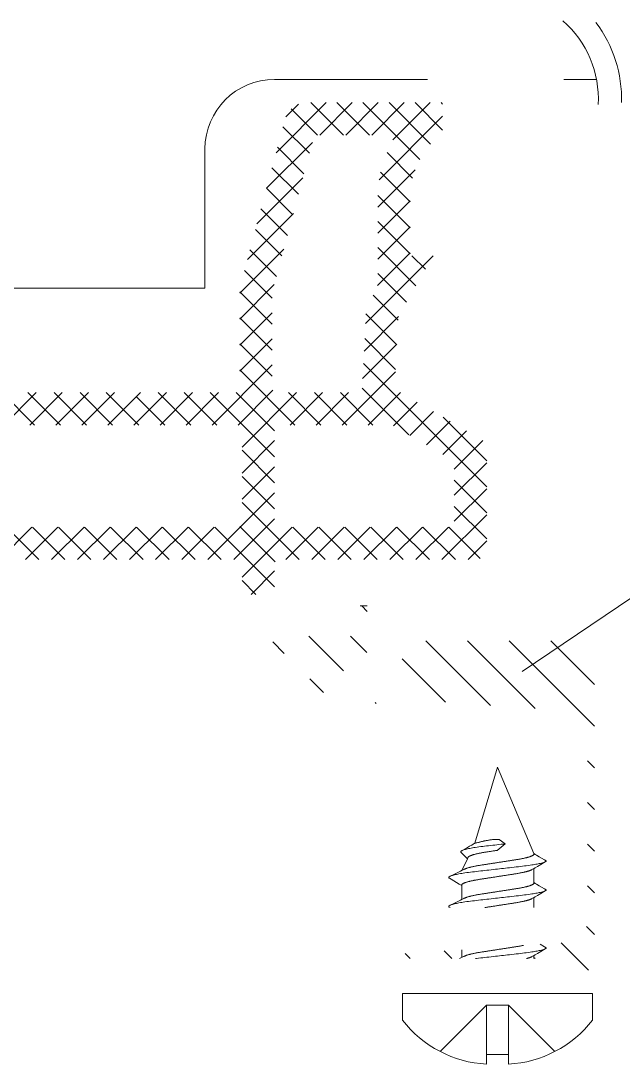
# Model space of a CAD drawing. Header units: millimetres. Extents: x -1562 to 49121, y -21091 to 0.
# Drawn here: x 47920.5 to 47946.48, y -6533.87 to -6488.9 of the extents above; entities that cross this region are included whole.
import ezdxf

# ---------------------------------------------------------------- set-up
doc = ezdxf.new("R2010")
doc.units = ezdxf.units.MM
doc.header["$MEASUREMENT"] = 0
for name, color, linetype, lineweight in [('YS_CIENKA', 4, 'Continuous', 18), ('YS_IZOLACJE', 4, 'Continuous', 18), ('YS_KRESKOWANIE', 4, 'Continuous', 18), ('YS_WIDOK', 4, 'Continuous', 18), ('YS_WKRĘTY', 4, 'Continuous', 18)]:
    doc.layers.add(name, color=color, linetype=linetype, lineweight=lineweight)

# ---------------------------------------------------------------- blocks, each defined once
blk = doc.blocks.new('208_0180')
at = {"layer": 'YS_KRESKOWANIE'}
h = blk.add_hatch(dxfattribs=at)
h.set_pattern_fill('NET', color=256, scale=0.25, angle=45, style=0)
h.set_pattern_definition([(45, (-2112.506159727161, -2518.98724288207), (-0.5612660075668221, 0.5612660075668221), []), (135, (-2112.506159727161, -2518.98724288207), (-0.5612660075668221, -0.5612660075668221), [])])
edge = h.paths.add_edge_path(flags=16)
edge.add_arc((6.700000015776823, -7.250000002069328), 2.449999999996588, 118.8643430825036, 261.3183979576686)
edge.add_arc((6.299999999980628, -9.869637379139249), 0.1999999999993667, -6.508571459562518e-11, 81.31839795756417, ccw=False)
edge.add_line((6.499999999979991, -9.869637379139476), (6.49999999998181, -11.76156839152145))
edge.add_arc((6.299999999974716, -11.76156839152054), 0.2000000000070941, -90.99999999629159, 0, ccw=False)
edge.add_line((6.296509518699168, -11.96153793055919), (3.896358481451443, -11.91964313836547))
edge.add_arc((3.899848962738361, -11.71967359933478), 0.1999999999994021, 189.9999999998688, 269.0000000001516, ccw=False)
edge.add_line((3.702887412136533, -11.7544032348676), (3.151173881631621, -8.625480319682765))
edge.add_arc((2.658770005180941, -8.712304408497403), 0.499999999942149, 9.999999998978122, 30.00000000127106)
edge.add_line((3.091782707017501, -8.46230440851673), (3.066987298535878, -8.419357501231389))
edge.add_arc((3.500000000442924, -8.169357501245258), 0.5000000000059054, 180, 209.9999999977741, ccw=False)
edge.add_line((3.000000000437012, -8.169357501245258), (3.000000000342425, -4.099999997780742))
edge.add_arc((-1.899999999554439, -4.099999997780742), 4.899999999896863, 0, 29.35347002688376)
edge.add_arc((2.5452221557548, -1.600000000001046), 0.2000000000002597, 90.00000000013029, 209.3534700263619, ccw=False)
edge.add_line((2.545222155754345, -1.400000000000773), (4.528683279826964, -1.399999999998727))
edge.add_arc((4.528683279826964, -1.599999999997863), 0.199999999999136, 14.999999999796728, 90, ccw=False)
edge.add_line((4.721868445084056, -1.548236190978287), (5.613930908517432, -4.877458628052864))
edge.add_arc((5.42074574326216, -4.929222437067892), 0.1999999999961281, -61.13565691893342, 14.999999998673275, ccw=False)
edge = h.paths.add_edge_path(flags=16)
edge.add_line((8.299999999999727, -18.29999999967708), (5.02487265284617, -18.29999999967754))
edge.add_arc((5.024872652843897, -18.09999999968159), 0.1999999999959527, 189.9999999989781, 270.00000000065137, ccw=False)
edge.add_line((4.827911102244798, -18.13472963521076), (4.021304347885234, -13.56023541363652))
edge.add_arc((4.218265898487516, -13.5255057781028), 0.1999999999999011, 88.99999999989438, 190.0000000001027, ccw=False)
edge.add_line((4.221756379775343, -13.32553623907143), (8.303490481288918, -13.39678317283347))
edge.add_arc((8.300000000001091, -13.59675271186507), 0.2000000000003274, 6.508571459562518e-11, 88.99999999989558, ccw=False)
edge.add_line((8.500000000001364, -13.59675271186484), (8.499999999999545, -18.09999999967704))
edge.add_arc((8.300000000000182, -18.09999999967772), 0.1999999999993634, -90.00000000032571, 0, ccw=False)
edge = h.paths.add_edge_path(flags=16)
edge.add_arc((45.80000000255677, -18.09999999966658), 0.2000000000093678, -89.9999999958963, 0, ccw=False)
edge.add_line((45.80000000257178, -18.29999999967595), (35.10000000256605, -18.29999999967799))
edge.add_arc((35.1000000025665, -18.09999999967772), 0.2000000000002728, 180.0000000000651, 269.9999999998697, ccw=False)
edge.add_line((34.90000000256623, -18.09999999967795), (34.90000000256668, -14.09999999997808))
edge.add_arc((35.10000000256605, -14.0999999999774), 0.1999999999993634, 89.99999999967429, 180, ccw=False)
edge.add_line((35.1000000025665, -13.89999999997804), (45.80000000257223, -13.89999999997804))
edge.add_arc((45.80000000255995, -14.09999999998399), 0.2000000000059572, 1.9542767404345796e-10, 89.99999999648259, ccw=False)
edge.add_line((46.00000000256614, -14.09999999998331), (46.00000000256614, -18.0999999996659))
edge = h.paths.add_edge_path(flags=16)
edge.add_arc((10.09999999999991, -18.0999999996759), 0.2000000000002728, 180.0000000000651, 269.9999999998697, ccw=False)
edge.add_line((9.899999999999636, -18.09999999967613), (9.899999999998727, -13.62817182873687))
edge.add_arc((10.099999999999, -13.62817182873732), 0.2000000000002728, 89.00000000028638, 180, ccw=False)
edge.add_line((10.10349048128592, -13.42820228970572), (20.80349048128619, -13.61497148443368))
edge.add_arc((20.79999999999973, -13.81494102346369), 0.1999999999987122, -3.909121915057767e-10, 89.00000000027842, ccw=False)
edge.add_line((20.99999999999864, -13.81494102346505), (20.99999999999955, -18.09999999967704))
edge.add_arc((20.80000000000018, -18.09999999967772), 0.1999999999993634, -90.00000000032571, 0, ccw=False)
edge.add_line((20.79999999999973, -18.29999999967708), (10.09999999999945, -18.29999999967617))
edge = h.paths.add_edge_path(flags=16)
edge.add_line((33.30000000256632, -18.29999999967549), (22.59999999999945, -18.29999999967731))
edge.add_arc((22.59999999999945, -18.09999999967704), 0.2000000000002728, 180.0000000000651, 270, ccw=False)
edge.add_line((22.39999999999918, -18.09999999967727), (22.39999999999873, -13.84636014033754))
edge.add_arc((22.599999999999, -13.84636014033777), 0.2000000000002728, 89.00000000035152, 180, ccw=False)
edge.add_line((22.60349048128546, -13.64639060130617), (33.30349048385415, -13.83315979608119))
edge.add_arc((33.30000000256632, -14.03312933511279), 0.2000000000003274, 6.508571459562518e-11, 88.99999999989558, ccw=False)
edge.add_line((33.50000000256659, -14.03312933511256), (33.50000000256614, -18.09999999967545))
edge.add_arc((33.30000000256496, -18.09999999967476), 0.2000000000011823, -89.99999999941377, 0, ccw=False)
edge = h.paths.add_edge_path(flags=16)
edge.add_line((55.15000000085774, -15.56869598258527), (55.15000000085729, -18.09999999967772))
edge.add_arc((54.95000000085793, -18.09999999967818), 0.1999999999993634, -90.00000000026063, 0, ccw=False)
edge.add_line((54.95000000085747, -18.29999999967754), (47.60000000255286, -18.29999999967845))
edge.add_arc((47.60000000256969, -18.09999999967272), 0.2000000000057298, 180.0000000011725, 269.9999999951798, ccw=False)
edge.add_line((47.40000000256396, -18.09999999967681), (47.40000000256578, -14.09999999997945))
edge.add_arc((47.60000000256832, -14.0999999999799), 0.2000000000025466, 90.00000000156331, 180, ccw=False)
edge.add_line((47.60000000256332, -13.89999999997735), (52.40614393810938, -13.89999999997781))
edge.add_arc((52.40614393810756, -14.09999999998149), 0.2000000000036835, 60.000000000194916, 89.99999999947892, ccw=False)
edge.add_line((52.50614393810883, -13.92679491922127), (55.05000000085784, -15.39549090182823))
edge.add_arc((54.95000000085793, -15.56869598258481), 0.1999999999996953, -1.3028511602897197e-10, 59.99999999997971, ccw=False)
edge = h.paths.add_edge_path(flags=16)
edge.add_arc((47.50000000017371, -8.21064399616057), 0.2000000000434738, 165.0000000011486, 180, ccw=False)
edge.add_line((47.30681483487206, -8.158880187135765), (49.07813155516897, -1.548236190758871))
edge.add_arc((49.27131672042515, -1.599999999778902), 0.1999999999983012, 89.9999999996092, 165.00000000001, ccw=False)
edge.add_line((49.27131672042651, -1.399999999780675), (52.30477784511413, -1.399999999784086))
edge.add_arc((52.30477784511368, -1.599999999784131), 0.2000000000000455, -29.353470027064418, 89.99999999986971, ccw=False)
edge.add_arc((56.75000000044929, -4.099999997602026), 4.899999999938249, 150.6465299729068, 180.0000000000452)
edge.add_line((51.85000000051105, -4.099999997605892), (51.85000000042874, -7.822947339639086))
edge.add_arc((51.35000000035279, -7.822947339639313), 0.5000000000759428, -29.999999997738485, 0, ccw=False)
edge.add_line((51.78301270232078, -8.072947339660004), (51.41954546579791, -8.702491060203101))
edge.add_arc((51.85255816769723, -8.952491060205375), 0.5000000000072822, 150.0000000001809, 176.9999999998034)
edge.add_line((51.35324340031275, -8.926323082081808), (51.17588792277502, -12.31046719123037))
edge.add_arc((50.97616201582332, -12.2999999999804), 0.2000000000008551, 270.0000000001303, 356.99999999961585, ccw=False)
edge.add_line((50.97616201582377, -12.49999999998136), (47.5000000001437, -12.49999999997817))
edge.add_arc((47.50000000013415, -12.29999999998449), 0.199999999993679, 179.9999999996743, 270.00000000273576, ccw=False)
edge.add_line((47.3000000001407, -12.29999999998336), (47.30000000013024, -8.210643996163753))
edge = h.paths.add_edge_path()
edge.add_arc((8.399999999981901, -11.49817832946246), 0.500000000001819, 180, 268.99999999968924, ccw=False)
edge.add_line((7.899999999980082, -11.49817832946314), (7.899999999980082, -8.599999998913972))
edge.add_arc((7.599999999981719, -8.599999998913972), 0.2999999999983629, 0, 90.00000020184021)
edge.add_line((7.599999998924886, -8.29999999891561), (6.700000017508501, -8.300000002073148))
edge.add_arc((6.700000015776823, -7.250000002072966), 1.050000000000182, 90.0000000944932, 270.0000000944932, ccw=False)
edge.add_line((6.700000014045145, -6.200000002072784), (7.157046379646545, -6.200000002074376))
edge.add_arc((7.15704637964609, -6.000000002073421), 0.2000000000007329, 270.0000000001303, 375.0000000000731)
edge.add_line((7.350231544904545, -5.94823619305248), (5.955005298867491, -0.7411809548921156))
edge.add_arc((4.989079472579306, -0.9999999999986358), 1.000000000000455, 15.00000000022771, 89.99999999997395)
edge.add_line((4.98907947257976, 1.818989403545856e-12), (0, 0))
edge.add_line((0, 0), (5.529727786779404e-10, -1.098333794005612))
edge.add_arc((-1.799999999591364, -4.099999997804616), 3.499999999935426, 0, 59.050276917760186, ccw=False)
edge.add_line((1.700000000344062, -4.099999997805071), (1.700000000401815, -6.599999997929672))
edge.add_line((1.700000000401815, -6.599999997929672), (0.7000000004009053, -6.599999997769146))
edge.add_line((0.7000000004009053, -6.599999997769146), (1.579928723823286, -8.124081253778968))
edge.add_arc((0.7139033200601261, -8.624081253773284), 0.9999999999787346, 9.999999999955378, 30.000000000327475, ccw=False)
edge.add_line((1.698711073051527, -8.450433076110812), (3.536605121126286, -18.87364817734306))
edge.add_arc((4.52141287413815, -18.69999999967672), 0.9999999999995453, 189.9999999999699, 270.000000000026)
edge.add_line((4.521412874138605, -19.69999999967627), (8.299999999999272, -19.69999999967627))
edge.add_arc((8.299999999999272, -19.89999999967608), 0.1999999999998181, 0, 90, ccw=False)
edge.add_line((8.49999999999909, -19.89999999967608), (8.49999999999909, -21.19999999967627))
edge.add_line((8.49999999999909, -21.19999999967627), (9.900000000000091, -21.19999999967558))
edge.add_line((9.900000000000091, -21.19999999967558), (9.900000000000091, -19.89999999967654))
edge.add_arc((10.10000000000127, -19.8999999996779), 0.2000000000014097, 90.00000000039091, 179.9999999996092, ccw=False)
edge.add_line((10.09999999999991, -19.69999999967649), (45.80000000257087, -19.69999999967672))
edge.add_arc((45.80000000256814, -19.89999999967472), 0.1999999999979991, 0, 89.99999999902292, ccw=False)
edge.add_line((46.00000000256614, -19.89999999967404), (46.00000000256568, -21.19999999967627))
edge.add_line((46.00000000256568, -21.19999999967627), (47.40000000256623, -21.19999999967649))
edge.add_line((47.40000000256623, -21.19999999967649), (47.40000000256668, -19.89999999967381))
edge.add_arc((47.60000000256241, -19.89999999967313), 0.199999999995498, 89.99999999830641, 180.0000000001954, ccw=False)
edge.add_line((47.60000000256832, -19.69999999967763), (56.05000000085829, -19.69999999967649))
edge.add_arc((56.05000000085738, -19.19999999967649), 0.5, 270.0000000000782, 360)
edge.add_line((56.55000000085738, -19.19999999967627), (56.55000000085784, -14.9336106864771))
edge.add_arc((56.05000000085647, -14.93361068647778), 0.5000000000013138, 7.816531185164739e-11, 59.99999999990639)
edge.add_line((56.30000000085784, -14.50059798458483), (52.84106786534448, -12.50358258503752))
edge.add_arc((53.09106786534539, -12.0705698831448), 0.5000000000008121, 177.0000000000254, 239.9999999999385, ccw=False)
edge.add_line((52.59175309796728, -12.04440190502351), (52.73373409696615, -9.335243056101945))
edge.add_arc((53.23304886439109, -9.3614110342387), 0.5000000000484187, 150.0000000011876, 176.999999998537, ccw=False)
edge.add_line((52.80003616245176, -9.111411034223465), (54.25000000045657, -6.59999999766228))
edge.add_line((54.25000000045657, -6.59999999766228), (53.25000000045657, -6.59999999766228))
edge.add_line((53.25000000045657, -6.59999999766228), (53.25000000051296, -4.099999997605664))
edge.add_arc((56.75000000048476, -4.099999997604527), 3.499999999971806, 126.86989765286029, 180.0000000000186, ccw=False)
edge.add_line((54.6500000001588, -1.299999997884242), (54.6500000008582, 2.191882231272757e-10))
edge.add_line((54.6500000008582, 2.191882231272757e-10), (48.81092052764006, 2.189608494518325e-10))
edge.add_arc((48.81092052763552, -0.9999999997737632), 0.9999999999927335, 89.99999999973947, 165.0000000001502)
edge.add_line((47.84499470135279, -0.7411809546756558), (45.93407417384333, -7.872833452492159))
edge.add_arc((46.90000000013197, -8.131652497605046), 1.000000000002274, 164.999999999433, 180)
edge.add_line((45.90000000012969, -8.131652497604819), (45.90000000014243, -12.29999999997608))
edge.add_arc((45.70000000014034, -12.29999999997563), 0.2000000000020918, 270.0000000005211, 359.9999999998697, ccw=False)
edge.add_line((45.70000000014215, -12.49999999997772), (41.5999999184146, -12.4999999999784))
edge.add_line((41.5999999184146, -12.4999999999784), (41.29999991841532, -12.79999999997403))
edge.add_line((41.29999991841532, -12.79999999997403), (40.99999991841605, -12.4999999999784))
edge.add_line((40.99999991841605, -12.4999999999784), (37.14934424933881, -12.4999999999784))
edge.add_arc((37.14934424938428, -11.9999999933334), 0.5000000066449996, 269.0000000081559, 269.999999994789, ccw=False)
edge.add_line((37.14061804612084, -12.49992384755683), (8.391273796761197, -11.99810217704248))
blk = doc.blocks.new('wkret_3szyny')
at = {"layer": 'YS_WKRĘTY'}
for p, q in [((0, 0), (-2.273736754432321e-13, 4.100000000000364)), ((-2.273736754432321e-13, 4.100000000000364), (1.1567746966291, 4.099999999999909)), ((0.512021161173152, 0.4739094834785647), (2.509337331649022, 2.471225653954207)), ((-9.748473441513624, 0), (-6.027964235419859, 1.573478884188262)), ((-4.777964235419859, 1.573478884188262), (-5.387058070863532, 1.573478884188262)), ((-3.699999999869306, 1.573478884188262), (-4.137058070863759, 1.573478884188262)), ((-1.499999999992269, 1.573478884188262), (-1.637058070863986, 1.573478884188262)), ((0.512021161173152, 0.4739094834785647), (2.640220657357759, 0.4739094834785647)), ((0.512021161173152, 0.4739094834785647), (0.5120211611729246, 0)), ((2.640220657357759, 0), (2.640220657357759, 0.4739094834785647)), ((2.640220657357759, 0.4739094834785647), (3.049999999999955, 0.4739094834785647)), ((-6.470583679842321, -0.9804822779401547), (-9.748473441513624, 0)), ((-6.635772441676409, 0.06783185561198479), (-6.446387480510339, 0.336433598271924)), ((-6.446387480510339, 0.336433598271924), (-6.166192806746494, -0.007999211808055406)), ((0, 0), (-2.273736754432321e-13, -4.099999999999909)), ((0.5120211611729246, -0.4739094834785647), (0.5120211611729246, 0)), ((2.640220657357759, 0), (2.640220657357759, -0.4739094834785647)), ((0.5120211611729246, -0.4739094834785647), (2.640220657357759, -0.4739094834785647)), ((0.5120211611729246, -0.4739094834785647), (2.509337331649022, -2.471225653954207)), ((2.640220657357759, -0.4739094834785647), (3.049999999999955, -0.4739094834785647)), ((-5.299315705351319, -1.5381356659841), (-5.798250772335678, -1.300587268369327)), ((-5.299315705352001, -1.538135665983646), (-5.798250772335678, -1.300587268369327)), ((-4.049315705351319, -1.5381356659841), (-4.649162638507505, -1.5381356659841)), ((-1.549315705351546, -1.5381356659841), (-1.883118596372242, -1.5381356659841)), ((-2.273736754432321e-13, -4.099999999999909), (1.1567746966291, -4.099999999999909))]:
    blk.add_line(p, q, dxfattribs=at)
at = {"layer": 'YS_WKRĘTY', "elevation": -7.095223095505704e-10, "flags": 128}
for points in [[(-5.716949203261265, 2.099999999999454), (-5.75996541671293, 2.026794251596129), (-5.892202495316042, 1.802423477949105), (-5.963673140526453, 1.681678959978399), (-5.993689352968886, 1.631102222116624), (-6.016727749045458, 1.59234444189633), (-6.027964235419859, 1.573478884188262)], [(-4.960151388426084, -2.064202168283373), (-4.963636508177842, -2.070318116594535), (-4.973116583225647, -2.083439110619111), (-4.982349463149603, -2.092705612868485), (-4.991316205795329, -2.098194339070233), (-5, -2.100000000000364), (-5.009925689244938, -2.097648568228124), (-5.020216251751435, -2.090489380727831), (-5.030846352387243, -2.078387711421783), (-5.041786394034943, -2.061239141680289), (-5.053004175031219, -2.038973822306161), (-5.064256999014333, -2.012091589416741), (-5.075706347855885, -1.980243788969346), (-5.087313626915147, -1.943469844325591), (-5.09903763700504, -1.901846116046727), (-5.109570185542225, -1.86067557882734), (-5.120131857642946, -1.815833460017984), (-5.130691398751424, -1.767446553667924), (-5.141218501418962, -1.715662135033199), (-5.151681911090463, -1.660646895078116), (-5.162052267425224, -1.602584927872158), (-5.172299973305826, -1.541675717985527), (-5.182397562608003, -1.478132127885601), (-5.193695374209256, -1.402740693357373), (-5.204726574978167, -1.324559908109677), (-5.215457305812606, -1.243944937550168), (-5.225857732818668, -1.161255564235944), (-5.235900863424831, -1.076852636220337), (-5.245567045145663, -0.9921454498398816), (-5.25555405961768, -0.9043855575905582), (-5.265877770895486, -0.8136696828514687), (-5.27651118640847, -0.7202302221880927), (-5.286243192118263, -0.63471278512543), (-5.296175511117553, -0.5474359178297163), (-5.306282808273863, -0.4586192013143773), (-5.316539038124347, -0.3684964528051751), (-5.32691602421346, -0.2773135651532357), (-5.337383932646617, -0.1853265534223283), (-5.347913876637676, -0.09279905393441368), (-5.358474601630633, -8.958522812463343e-10), (-5.368510628928561, 0.08819139512570473), (-5.378520610763644, 0.1761496842514134), (-5.388477554564361, 0.2636438091863056), (-5.398355888421747, 0.3504467970374208), (-5.408130513980268, 0.4363376313317531), (-5.417776806438269, 0.5211031832277513), (-5.428949836593119, 0.6192843388535039), (-5.439877565840106, 0.7153065623574548), (-5.450526371854039, 0.8088806307105187), (-5.460866894294668, 0.8997439582872175), (-5.471072453880424, 0.9894247626411925), (-5.4809403695524, 1.075921745897176), (-5.491001968759974, 1.160524276871001), (-5.50142252180558, 1.243408872770942), (-5.512175036118379, 1.324212436161815), (-5.523229204250356, 1.402572698328186), (-5.534551403876094, 1.478132126094351), (-5.544143237638309, 1.538578200289976), (-5.553872402024808, 1.596654966054757), (-5.56371427223371, 1.652178921261111), (-5.573644697017471, 1.704977455521657), (-5.58363763091279, 1.754889915683634), (-5.593667028456821, 1.801769973599676), (-5.605498298499469, 1.852950966207572), (-5.617299734647986, 1.899553284775266), (-5.629028717053643, 1.941426102393052), (-5.640643099421141, 1.978454345468435), (-5.65088275488597, 2.007356522417012), (-5.660970399556618, 2.032302630283993), (-5.670879514415901, 2.05328485543032), (-5.680585948216276, 2.070318114803285), (-5.690065549709743, 2.083439108827861), (-5.699298429633927, 2.092705611077236), (-5.708265172279653, 2.098194337278983), (-5.716949203261265, 2.099999999999454), (-5.716949203261265, 2.099999999999454)], [(-4.466949203261265, 2.099999999999454), (-4.50996541671293, 2.026794251596129), (-4.642202495316042, 1.802423477949105), (-4.71367314052668, 1.681678959978399), (-4.743689352968886, 1.631102222116624), (-4.766727749045685, 1.59234444189633), (-4.777964235419859, 1.573478884188262)], [(-3.710151388426084, -2.064202168283373), (-3.71363650817807, -2.070318116594535), (-3.723116583225419, -2.083439110619111), (-3.732349463149603, -2.092705612868485), (-3.741316205795329, -2.098194339070233), (-3.75, -2.100000000000364), (-3.759925689244938, -2.097648568228124), (-3.770216251751435, -2.090489380727831), (-3.780846352387243, -2.078387711421783), (-3.791786394034943, -2.061239141680289), (-3.803004175031219, -2.038973822306161), (-3.814256999014333, -2.012091589416741), (-3.825706347855885, -1.980243788969346), (-3.837313626915147, -1.943469844325591), (-3.84903763700504, -1.901846116046727), (-3.859570185542225, -1.86067557882734), (-3.870131857642946, -1.815833460017984), (-3.880691398751424, -1.767446553667924), (-3.891218501418962, -1.715662135033199), (-3.901681911090463, -1.660646895078116), (-3.912052267425224, -1.602584927872158), (-3.922299973306053, -1.541675717985527), (-3.932397562608003, -1.478132127885601), (-3.943695374209256, -1.402740693357373), (-3.954726574978167, -1.324559908109677), (-3.965457305812606, -1.243944937550168), (-3.975857732818668, -1.161255564235944), (-3.985900863424831, -1.076852636220337), (-3.995567045145663, -0.9921454498398816), (-4.00555405961768, -0.9043855575905582), (-4.015877770895486, -0.8136696828514687), (-4.02651118640847, -0.7202302221880927), (-4.036243192118036, -0.63471278512543), (-4.046175511117326, -0.5474359178297163), (-4.056282808273863, -0.4586192013143773), (-4.066539038124347, -0.3684964528051751), (-4.07691602421346, -0.2773135651532357), (-4.087383932646617, -0.1853265534223283), (-4.097913876637676, -0.09279905393441368), (-4.108474601630633, -8.958522812463343e-10), (-4.118510628928789, 0.08819139512570473), (-4.128520610763871, 0.1761496842514134), (-4.138477554564361, 0.2636438091863056), (-4.148355888421747, 0.3504467970374208), (-4.158130513980495, 0.4363376313317531), (-4.167776806438269, 0.5211031832277513), (-4.178949836593119, 0.6192843388535039), (-4.189877565840106, 0.7153065623574548), (-4.200526371854039, 0.8088806307105187), (-4.210866894294668, 0.8997439582872175), (-4.221072453880424, 0.9894247626411925), (-4.2309403695524, 1.075921745897176), (-4.241001968759974, 1.160524276871001), (-4.25142252180558, 1.243408872770942), (-4.262175036118379, 1.324212436161815), (-4.273229204250356, 1.402572698328186), (-4.284551403876094, 1.478132126094351), (-4.294143237638536, 1.538578200289976), (-4.303872402024808, 1.596654966054757), (-4.31371427223371, 1.652178921261111), (-4.323644697017471, 1.704977455521657), (-4.33363763091279, 1.754889915683634), (-4.343667028456593, 1.801769973599676), (-4.355498298499469, 1.852950966207572), (-4.367299734647986, 1.899553284775266), (-4.379028717053643, 1.941426102393052), (-4.390643099421141, 1.978454345468435), (-4.40088275488597, 2.007356522417012), (-4.410970399556618, 2.032302630283993), (-4.420879514415901, 2.05328485543032), (-4.430585948216276, 2.070318114803285), (-4.440065549709743, 2.083439108827861), (-4.449298429633927, 2.092705611077236), (-4.458265172279653, 2.098194337278983), (-4.466949203261265, 2.099999999999454), (-4.466949203261265, 2.099999999999454)], [(-1.966949203261493, 2.099999999999454), (-2.009965416713158, 2.026794251596129), (-2.119416712258271, 1.84108482639158)], [(-1.500000000003638, -0.9531913017563056), (-1.505554059617907, -0.9043855575905582), (-1.515877770895713, -0.8136696828514687), (-1.526511186408698, -0.7202302221880927), (-1.536243192118263, -0.63471278512543), (-1.546175511117553, -0.5474359178297163), (-1.556282808274091, -0.4586192013143773), (-1.566539038124574, -0.3684964528051751), (-1.576916024213688, -0.2773135651532357), (-1.587383932646844, -0.1853265534223283), (-1.597913876637904, -0.09279905393441368), (-1.60847460163086, -8.958522812463343e-10), (-1.618510628929016, 0.08819139512570473), (-1.628520610764099, 0.1761496842514134), (-1.638477554564588, 0.2636438091863056), (-1.648355888421975, 0.3504467970374208), (-1.658130513980723, 0.4363376313317531), (-1.667776806438496, 0.5211031832277513), (-1.678949836593347, 0.6192843388535039), (-1.689877565840334, 0.7153065623574548), (-1.700526371854266, 0.8088806307105187), (-1.710866894294895, 0.8997439582872175), (-1.721072453880652, 0.9894247626411925), (-1.730940369552627, 1.075921745897176), (-1.741001968760202, 1.160524276871001), (-1.751422521805807, 1.243408872770942), (-1.762175036118606, 1.324212436161815), (-1.773229204250583, 1.402572698328186), (-1.784551403876321, 1.478132126094351), (-1.794143237638764, 1.538578200289976), (-1.803872402025036, 1.596654966054757), (-1.813714272233938, 1.652178921261111), (-1.823644697017698, 1.704977455521657), (-1.833637630913017, 1.754889915683634), (-1.843667028456821, 1.801769973599676), (-1.855498298499697, 1.852950966207572), (-1.867299734648213, 1.899553284775266), (-1.87902871705387, 1.941426102393052), (-1.890643099421368, 1.978454345468435), (-1.900882754886197, 2.007356522417012), (-1.910970399556845, 2.032302630283993), (-1.920879514416129, 2.05328485543032), (-1.930585948216503, 2.070318114803285), (-1.940065549709971, 2.083439108827861), (-1.949298429634155, 2.092705611077236), (-1.95826517227988, 2.098194337278983), (-1.966949203261493, 2.099999999999454), (-1.966949203261493, 2.099999999999454)], [(-6.054767787598394, -1.546421032596299), (-6.066029920995788, -1.557131035879138), (-6.076556558758284, -1.56679550634226), (-6.087838794084519, -1.574446927213558), (-6.098881848211022, -1.577822686070704), (-6.109003547863722, -1.578239848306112), (-6.118929237108887, -1.575888416533871), (-6.129219799615157, -1.568729229033579), (-6.139849900250965, -1.556627559727531), (-6.150789941898893, -1.539478989986037), (-6.162007722894941, -1.517213670612364), (-6.173260546878055, -1.490331437722489), (-6.184709895719607, -1.458483637275549), (-6.196317174779097, -1.421709692631339), (-6.208041184868762, -1.380085964352475), (-6.218573733405947, -1.338915427133543), (-6.229135405506895, -1.294073308323732), (-6.239694946614918, -1.245686401973671), (-6.250222049282911, -1.193901983338947), (-6.260685458954185, -1.138886743383864), (-6.271055815288946, -1.080824776177906), (-6.281303521169775, -1.019915566291274), (-6.291401110471952, -0.956371976191349), (-6.302698922072977, -0.8809805416631207), (-6.313730122841889, -0.8027997564154248), (-6.324460853676328, -0.7221847858559158), (-6.334861280682389, -0.6394954125416916), (-6.344904411288553, -0.5550924845265399), (-6.354570593009385, -0.4703852981456293), (-6.364557607481402, -0.3826254058963059), (-6.374881318759208, -0.2919095311576712), (-6.385514734272192, -0.1984700704938405), (-6.395246739981758, -0.1129526334311777), (-6.405179058981048, -0.02567576613546407), (-6.415286356137585, 0.063140950379875), (-6.425542585988069, 0.1532636988890772), (-6.435919572077182, 0.2444465865410166), (-6.446387480510339, 0.336433598271924), (-6.446387480510339, 0.336433598271924), (-6.446387480510339, 0.336433598271924)], [(-6.054767787598394, -1.546421032596299), (-5.893402230642778, -1.393589544377392), (-5.798250772335678, -1.300587268369327)], [(-4.960177433889385, -2.064656780004498), (-4.917161457214661, -1.991451033391968), (-4.784924615388491, -1.767080259744489), (-4.713453970177852, -1.646335741774237), (-4.683437284181537, -1.595759003912008), (-4.660399361658847, -1.557001223692168), (-4.649162638507505, -1.5381356659841)], [(-3.710177433889385, -2.064656780004498), (-3.699999999868851, -2.047336548926069)]]:
    blk.add_lwpolyline(points, dxfattribs=at)
at = {"layer": 'YS_WKRĘTY'}
for centre, start, end in [((-1.863931026309501, 0.2155702853547155), 3.009430000600047, 52.12977169133858), ((-1.863931026309501, -0.2155702853547155), 307.8702283086614, 356.990569999426)]:
    blk.add_arc(centre, 4.920717150234591, start, end, dxfattribs=at)
for points, knots in [([(-4.649162638507505, -1.5381356659841), (-4.678898576975598, -1.537803600261668), (-4.685520884100015, -1.537135456467695), (-4.695827568478308, -1.531692293427113), (-4.706453483175665, -1.522881438704189), (-4.717395358659132, -1.510305505646556), (-4.728545112129041, -1.494098562078307), (-4.73986542966054, -1.474289574730392), (-4.751315013226986, -1.450962727143633), (-4.76292170173474, -1.424027990843115), (-4.774725741396423, -1.393333243505367), (-4.78668583301237, -1.358880082680116), (-4.798757705982325, -1.320700575225146), (-4.810815703537855, -1.279169111137435), (-4.822813821730051, -1.234454049215401), (-4.834706926394119, -1.186747122789257), (-4.846450858170783, -1.136260598642821), (-4.857995549402858, -1.083262120191193), (-4.869301850998454, -1.028001404804854), (-4.880332976215868, -0.9707378193415934), (-4.891063911082256, -0.9116902928726631), (-4.901466701960089, -0.8511228758411562), (-4.911464300188527, -0.7895403363581863), (-4.921155223833239, -0.7267209575798006), (-4.931165825567859, -0.6624121548452422), (-4.941484595957718, -0.5959642780849208), (-4.952193332922207, -0.5270515970182714), (-4.963259004166275, -0.4558279982979911), (-4.974655175576345, -0.3824801821037909), (-4.986270467361237, -0.3077231099778146), (-4.998064122750748, -0.2318169578652487), (-5.009993608472087, -0.1550362911275442), (-5.02201467664031, -0.07766638532802972), (-5.034073125966643, -5.646191630148678e-05), (-5.046122890149945, 0.07749714728015533), (-5.058117854604916, 0.154699764146244), (-5.07002202083072, 0.2313169770068271), (-5.081791345324291, 0.3070651975940564), (-5.09331487521149, 0.3812322431062967), (-5.104556209993916, 0.453584727944417), (-5.11548383433842, 0.5239167508320861), (-5.126133352726583, 0.5924567026486329), (-5.137117130793968, 0.663161741868862), (-5.148371012227699, 0.7355355189160946), (-5.159832919933251, 0.8095315263972225), (-5.171780638741893, 0.8813241292264138), (-5.184162925437931, 0.9511496685890961), (-5.196976602994255, 1.018657060620171), (-5.209516971675612, 1.0802705631545), (-5.221687714438531, 1.136144874049023), (-5.233405161256769, 1.186530173904885), (-5.245271999047873, 1.234148697834826), (-5.257242860644283, 1.278790011105229), (-5.269202830767654, 1.320015668165979), (-5.281105429620766, 1.357730542523313), (-5.292906553801231, 1.39185676401712), (-5.304636179405634, 1.422550535955452), (-5.316325049236411, 1.449762431941053), (-5.327054044848637, 1.472043509856121), (-5.333834436702773, 1.483576887203071), (-5.670879514415901, 2.05328485543032)], [0, 0, 0, 0, 0.01636025058146663, 0.0329181820557936, 0.04965750695721532, 0.06656069218731984, 0.08360896973858019, 0.1004749191246001, 0.1174420185410431, 0.1344897300077625, 0.1515970032494036, 0.1690923099561412, 0.1866039139542071, 0.2041084275888897, 0.2215825259005513, 0.2390031635657217, 0.256347704571167, 0.273594137151177, 0.2906840200907863, 0.3076349385131622, 0.3244277684672279, 0.3410445817504112, 0.357468696432056, 0.3734919105160273, 0.3896896976385372, 0.4060680902669039, 0.4226109292896755, 0.439642799702618, 0.4568082367407016, 0.4740866844790796, 0.4914566379478175, 0.5088958919847368, 0.526381662995152, 0.543890794173872, 0.561361749006686, 0.5788094957639368, 0.5962110260341742, 0.6135437122513505, 0.630785466850766, 0.6476102260751121, 0.6643072934950127, 0.6808582113546195, 0.6972455579679399, 0.7165178695660867, 0.7355967299844759, 0.7548932744320944, 0.7744421748735306, 0.7942155760356274, 0.8141834313552822, 0.8313921289253738, 0.8486985421471757, 0.866080830275533, 0.8835165063183331, 0.9009826558228367, 0.9181442244051423, 0.9352908305397866, 0.9524006029480602, 0.9694519572407516, 0.9867690591659288, 1, 1, 1, 1]), ([(-3.699999999868623, -0.5411649955531175), (-3.700705032264068, -0.5366276387267135), (-3.705087482332601, -0.5084235597582847), (-3.713259004166275, -0.4558279982979911), (-3.724655175576345, -0.3824801821037909), (-3.736270467361237, -0.3077231099778146), (-3.748064122750748, -0.2318169578652487), (-3.759993608472087, -0.1550362911275442), (-3.77201467664031, -0.07766638532802972), (-3.78407312596687, -5.646191630148678e-05), (-3.796122890150173, 0.07749714728015533), (-3.808117854604689, 0.154699764146244), (-3.82002202083072, 0.2313169770068271), (-3.831791345324518, 0.3070651975940564), (-3.84331487521149, 0.3812322431062967), (-3.854556209993916, 0.453584727944417), (-3.86548383433842, 0.5239167508320861), (-3.876133352726583, 0.5924567026486329), (-3.887117130793968, 0.663161741868862), (-3.898371012227699, 0.7355355189160946), (-3.909832919933478, 0.8095315263972225), (-3.921780638741893, 0.8813241292264138), (-3.934162925437704, 0.9511496685890961), (-3.946976602994255, 1.018657060620171), (-3.959516971675612, 1.0802705631545), (-3.971687714438303, 1.136144874049023), (-3.983405161256769, 1.186530173904885), (-3.995271999047873, 1.234148697834826), (-4.007242860644283, 1.278790011105229), (-4.019202830767881, 1.320015668165979), (-4.031105429620993, 1.357730542523313), (-4.042906553801231, 1.39185676401712), (-4.054636179405634, 1.422550535955452), (-4.066325049236411, 1.449762431941053), (-4.077054044848637, 1.472043509856121), (-4.083834436702773, 1.483576887203071), (-4.420879514415901, 2.05328485543032)], [0.4193388229462411, 0.4193388229462411, 0.4193388229462411, 0.4193388229462411, 0.4226109292896755, 0.439642799702618, 0.4568082367407016, 0.4740866844790796, 0.4914566379478175, 0.5088958919847368, 0.526381662995152, 0.543890794173872, 0.561361749006686, 0.5788094957639368, 0.5962110260341742, 0.6135437122513505, 0.630785466850766, 0.6476102260751121, 0.6643072934950127, 0.6808582113546195, 0.6972455579679399, 0.7165178695660867, 0.7355967299844759, 0.7548932744320944, 0.7744421748735306, 0.7942155760356274, 0.8141834313552822, 0.8313921289253738, 0.8486985421471757, 0.866080830275533, 0.8835165063183331, 0.9009826558228367, 0.9181442244051423, 0.9352908305397866, 0.9524006029480602, 0.9694519572407516, 0.9867690591659288, 1, 1, 1, 1]), ([(-1.499999999993634, 1.251620767079658), (-1.502411061938801, 1.260683087777579), (-1.508827218693341, 1.284251245615906), (-1.519202830768108, 1.320015668165979), (-1.531105429621221, 1.357730542523313), (-1.542906553801458, 1.39185676401712), (-1.554636179405861, 1.422550535955452), (-1.566325049236639, 1.449762431941053), (-1.577054044848865, 1.472043509856121), (-1.583834436703, 1.483576887203071), (-1.920879514416129, 2.05328485543032)], [0.8729777586699133, 0.8729777586699133, 0.8729777586699133, 0.8729777586699133, 0.8835165063183331, 0.9009826558228367, 0.9181442244051423, 0.9352908305397866, 0.9524006029480602, 0.9694519572407516, 0.9867690591659288, 1, 1, 1, 1]), ([(-6.027964235419859, 1.573478884188262), (-5.998228295301715, 1.573146818507212), (-5.99160598485696, 1.572478674796002), (-5.981299325703503, 1.567035511126051), (-5.970673315189742, 1.558224660167525), (-5.959731810753965, 1.545648720612917), (-5.94858206940421, 1.529441774157021), (-5.937261331292802, 1.509632801709813), (-5.925812014610301, 1.486305932840878), (-5.914204661698932, 1.459371239167012), (-5.902401638976244, 1.428676429170537), (-5.89044092659401, 1.394223313735893), (-5.878369122837285, 1.35604380406312), (-5.866311477772797, 1.314512316445416), (-5.854313276805669, 1.269797268254479), (-5.842420160933898, 1.222090343610489), (-5.830676355600417, 1.171603797995886), (-5.819131167314026, 1.11860537185612), (-5.807825332674383, 1.063344606642659), (-5.796794220522997, 1.006081018711939), (-5.786062779860231, 0.9470335502601301), (-5.775660596254738, 0.8864660540816658), (-5.765662465151991, 0.8248835764970863), (-5.755971680991934, 0.7620641721928223), (-5.745961034673883, 0.6977553747665297), (-5.735642301678581, 0.6313074930203584), (-5.724933459809336, 0.5623948374159227), (-5.713868191257461, 0.4911711935583298), (-5.702471910399936, 0.4178234037631228), (-5.690856655033713, 0.3430663264739451), (-5.679062965972435, 0.2671601794422713), (-5.66713357695312, 0.190379485644371), (-5.655112145243947, 0.1130096237752696), (-5.643053656698385, 0.03539970652218472), (-5.63100441056099, -0.04215398287169592), (-5.619008804078021, -0.1193564886666536), (-5.607105305033883, -0.1959738154191655), (-5.595335338994119, -0.2717219273818046), (-5.583812322289759, -0.3458890495876403), (-5.572570955069523, -0.4182415281934482), (-5.561642965104056, -0.488573511398954), (-5.550993541296066, -0.5571134872434413), (-5.540009736303546, -0.6278185227251925), (-5.528755865471567, -0.7001923011794133), (-5.517293946256586, -0.7741883073281315), (-5.50534626286958, -0.8459809140686048), (-5.492963845274744, -0.915806429800341), (-5.48015067010806, -0.9833138778158172), (-5.467609834073528, -1.044927329011898), (-5.455439114414958, -1.100801643213345), (-5.443721975015933, -1.15118696647005), (-5.431855279764477, -1.198805508920941), (-5.419883527057436, -1.24344675104112), (-5.407924190698168, -1.284672468371809), (-5.396021327804419, -1.322387309876376), (-5.38422064895326, -1.356513557140261), (-5.372490904474489, -1.387207317151478), (-5.360802075483434, -1.414419209670996), (-5.350073177499553, -1.436700021528395), (-5.343292984606023, -1.448233182834883), (-5.041786394034943, -2.061239141680289)], [0, 0, 0, 0, 0.0163602606983639, 0.0329182024116513, 0.04965753766420206, 0.06656072574696237, 0.08360901384039941, 0.1004749814901844, 0.1174420913986057, 0.1344898214019359, 0.151597089127919, 0.1690924147343256, 0.1866040295610762, 0.2041085459313314, 0.2215826550484853, 0.2390033034860895, 0.2563478552169125, 0.2735943063275419, 0.2906841920726251, 0.3076351209769735, 0.3244279688188015, 0.3410447850280639, 0.3574689170459937, 0.3734921410382712, 0.3896899381770383, 0.4060683409333437, 0.422611190185743, 0.4396430634512163, 0.4568085111039249, 0.4740869695268104, 0.4914569337366403, 0.5088961985575052, 0.5263819884533796, 0.5438911304592553, 0.5613620880028107, 0.5788098536220725, 0.5962113866201822, 0.6135440915287823, 0.6307858488956842, 0.6476106185239896, 0.6643077039536758, 0.680858632047906, 0.697245988794702, 0.7165183123103057, 0.7355971845265271, 0.7548937409065876, 0.7744426534365155, 0.7942160592179284, 0.8141839346380728, 0.8313926428495404, 0.8486990588228404, 0.8660813576999171, 0.8835170606492004, 0.9009832128656148, 0.9181447920601532, 0.9352914007159779, 0.9524011837044549, 0.9694525485412256, 0.986769661174813, 1, 1, 1, 1]), ([(-4.777964235419859, 1.573478884188262), (-4.748228295301715, 1.573146818507212), (-4.741605984857188, 1.572478674796002), (-4.731299325703503, 1.567035511126051), (-4.720673315189742, 1.558224660167525), (-4.709731810753965, 1.545648720612917), (-4.69858206940421, 1.529441774157021), (-4.687261331292802, 1.509632801709813), (-4.675812014610528, 1.486305932840878), (-4.664204661699159, 1.459371239167012), (-4.652401638976244, 1.428676429170537), (-4.64044092659401, 1.394223313735893), (-4.628369122837285, 1.35604380406312), (-4.616311477772797, 1.314512316445416), (-4.604313276805442, 1.269797268254479), (-4.592420160933898, 1.222090343610489), (-4.580676355600417, 1.171603797995886), (-4.569131167314026, 1.11860537185612), (-4.557825332674383, 1.063344606642659), (-4.54679422052277, 1.006081018711939), (-4.536062779860231, 0.9470335502601301), (-4.525660596254738, 0.8864660540816658), (-4.515662465151991, 0.8248835764970863), (-4.505971680991934, 0.7620641721928223), (-4.495961034673655, 0.6977553747665297), (-4.485642301678809, 0.6313074930203584), (-4.474933459809336, 0.5623948374159227), (-4.463868191257689, 0.4911711935583298), (-4.452471910399936, 0.4178234037631228), (-4.440856655033713, 0.3430663264739451), (-4.429062965972435, 0.2671601794422713), (-4.417133576952892, 0.190379485644371), (-4.405112145243947, 0.1130096237752696), (-4.393053656698612, 0.03539970652218472), (-4.38100441056099, -0.04215398287169592), (-4.369008804078248, -0.1193564886666536), (-4.357105305033883, -0.1959738154191655), (-4.345335338994119, -0.2717219273818046), (-4.333812322289759, -0.3458890495876403), (-4.322570955069523, -0.4182415281934482), (-4.311642965104056, -0.488573511398954), (-4.300993541296066, -0.5571134872434413), (-4.290009736303546, -0.6278185227251925), (-4.278755865471794, -0.7001923011794133), (-4.267293946256359, -0.7741883073281315), (-4.25534626286958, -0.8459809140686048), (-4.242963845274517, -0.915806429800341), (-4.23015067010806, -0.9833138778158172), (-4.217609834073528, -1.044927329011898), (-4.205439114414958, -1.100801643213345), (-4.193721975015933, -1.15118696647005), (-4.18185527976425, -1.198805508920941), (-4.169883527057436, -1.24344675104112), (-4.157924190698168, -1.284672468371809), (-4.146021327804419, -1.322387309876376), (-4.13422064895326, -1.356513557140261), (-4.122490904474489, -1.387207317151478), (-4.110802075483434, -1.414419209670996), (-4.100073177499553, -1.436700021528395), (-4.093292984606023, -1.448233182834883), (-3.791786394034943, -2.061239141680289)], [0, 0, 0, 0, 0.0163602606983639, 0.0329182024116513, 0.04965753766420206, 0.06656072574696237, 0.08360901384039941, 0.1004749814901844, 0.1174420913986057, 0.1344898214019359, 0.151597089127919, 0.1690924147343256, 0.1866040295610762, 0.2041085459313314, 0.2215826550484853, 0.2390033034860895, 0.2563478552169125, 0.2735943063275419, 0.2906841920726251, 0.3076351209769735, 0.3244279688188015, 0.3410447850280639, 0.3574689170459937, 0.3734921410382712, 0.3896899381770383, 0.4060683409333437, 0.422611190185743, 0.4396430634512163, 0.4568085111039249, 0.4740869695268104, 0.4914569337366403, 0.5088961985575052, 0.5263819884533796, 0.5438911304592553, 0.5613620880028107, 0.5788098536220725, 0.5962113866201822, 0.6135440915287823, 0.6307858488956842, 0.6476106185239896, 0.6643077039536758, 0.680858632047906, 0.697245988794702, 0.7165183123103057, 0.7355971845265271, 0.7548937409065876, 0.7744426534365155, 0.7942160592179284, 0.8141839346380728, 0.8313926428495404, 0.8486990588228404, 0.8660813576999171, 0.8835170606492004, 0.9009832128656148, 0.9181447920601532, 0.9352914007159779, 0.9524011837044549, 0.9694525485412256, 0.986769661174813, 1, 1, 1, 1]), ([(-2.068720046322142, 1.116088726528687), (-2.065063270291603, 1.09872156207939), (-2.057694355976309, 1.062664693722127), (-2.046794220522997, 1.006081018711939), (-2.036062779860458, 0.9470335502601301), (-2.025660596254966, 0.8864660540816658), (-2.015662465152218, 0.8248835764970863), (-2.005971680992161, 0.7620641721928223), (-1.995961034673883, 0.6977553747665297), (-1.985642301679036, 0.6313074930203584), (-1.974933459809563, 0.5623948374159227), (-1.963868191257916, 0.4911711935583298), (-1.952471910400163, 0.4178234037631228), (-1.94085665503394, 0.3430663264739451), (-1.929062965972662, 0.2671601794422713), (-1.91713357695312, 0.190379485644371), (-1.905112145244175, 0.1130096237752696), (-1.893053656698839, 0.03539970652218472), (-1.881004410561218, -0.04215398287169592), (-1.869008804078476, -0.1193564886666536), (-1.857105305034111, -0.1959738154191655), (-1.845335338994346, -0.2717219273818046), (-1.833812322289987, -0.3458890495876403), (-1.82257095506975, -0.4182415281934482), (-1.811642965104284, -0.488573511398954), (-1.800993541296293, -0.5571134872434413), (-1.790009736303773, -0.6278185227251925), (-1.778755865472021, -0.7001923011794133), (-1.767293946256586, -0.7741883073281315), (-1.755346262869807, -0.8459809140686048), (-1.742963845274744, -0.915806429800341), (-1.730150670108287, -0.9833138778158172), (-1.717609834073755, -1.044927329011898), (-1.705439114415185, -1.100801643213345), (-1.69372197501616, -1.15118696647005), (-1.681855279764477, -1.198805508920941), (-1.669883527057664, -1.24344675104112), (-1.657924190698395, -1.284672468371809), (-1.646021327804647, -1.322387309876376), (-1.634220648953487, -1.356513557140261), (-1.622490904474716, -1.387207317151478), (-1.610802075483662, -1.414419209670996), (-1.601032440330073, -1.434707910626003), (-1.595184218395389, -1.444965969903024), (-1.500000000007049, -1.638165503427444)], [0.2741978742349205, 0.2741978742349205, 0.2741978742349205, 0.2741978742349205, 0.2906841920726251, 0.3076351209769735, 0.3244279688188015, 0.3410447850280639, 0.3574689170459937, 0.3734921410382712, 0.3896899381770383, 0.4060683409333437, 0.422611190185743, 0.4396430634512163, 0.4568085111039249, 0.4740869695268104, 0.4914569337366403, 0.5088961985575052, 0.5263819884533796, 0.5438911304592553, 0.5613620880028107, 0.5788098536220725, 0.5962113866201822, 0.6135440915287823, 0.6307858488956842, 0.6476106185239896, 0.6643077039536758, 0.680858632047906, 0.697245988794702, 0.7165183123103057, 0.7355971845265271, 0.7548937409065876, 0.7744426534365155, 0.7942160592179284, 0.8141839346380728, 0.8313926428495404, 0.8486990588228404, 0.8660813576999171, 0.8835170606492004, 0.9009832128656148, 0.9181447920601532, 0.9352914007159779, 0.9524011837044549, 0.9694525485412256, 0.986769661174813, 0.9957442250537183, 0.9957442250537183, 0.9957442250537183, 0.9957442250537183]), ([(-6.635772441676409, 0.06783185561198479), (-6.635772441676409, 0.06783185561198479), (-6.641393621785255, -0.04673274934475558), (-6.637920267600975, -0.1065717316987502), (-6.633428668841134, -0.1792648372916119), (-6.626297494120081, -0.2524281556338792), (-6.614349810733302, -0.3242207623743525), (-6.601967393138239, -0.3940462781060887), (-6.589154217971782, -0.461553726121565), (-6.580023245242501, -0.5143403075185233), (-6.569612050760952, -0.567099430277267), (-6.558568372789978, -0.6229877519090223), (-6.54963014905843, -0.6644880088606442), (-6.536356863854735, -0.7142317642474154), (-6.524411018022647, -0.7573429758117527), (-6.512176563988078, -0.8092349460707737), (-6.492815427252481, -0.8935970197894676), (-6.477326549535519, -0.9493224427596942), (-6.470583679842321, -0.9804822779401547), (-6.470583679842321, -0.9804822779401547), (-6.470583679842321, -0.9804822779401547), (-6.162007722894941, -1.517213670612364)], [0.6792508762882519, 0.6792508762882519, 0.6792508762882519, 0.6792508762882519, 0.680858632047906, 0.697245988794702, 0.7165183123103057, 0.7355971845265271, 0.7548937409065876, 0.7744426534365155, 0.7942160592179284, 0.8141839346380728, 0.8313926428495404, 0.8486990588228404, 0.8660813576999171, 0.8835170606492004, 0.9009832128656148, 0.9181447920601532, 0.9352914007159779, 0.9524011837044549, 0.9694525485412256, 0.986769661174813, 1, 1, 1, 1]), ([(-5.798250772335678, -1.300587268369327), (-5.853155275610561, -1.274411069963662), (-5.855865321413148, -1.273046654398968), (-5.870513352704393, -1.265671870599817), (-5.88113926740175, -1.256861015877348), (-5.89208114288499, -1.24428508281926), (-5.903230896355126, -1.228078139251011), (-5.914551213886625, -1.208269151903551), (-5.926000797453071, -1.184942304316337), (-5.937607485960825, -1.158007568016274), (-5.949411525622509, -1.127312820678526), (-5.961371617238456, -1.092859659853275), (-5.97344349020841, -1.05468015239785), (-5.985501487764168, -1.013148688310594), (-5.997499605956136, -0.9684336263885598), (-6.009392710620432, -0.9207266999624153), (-6.021136642396868, -0.8702401758159795), (-6.032681333628943, -0.8172416973643521), (-6.043987635224539, -0.7619809819775583), (-6.055018760441953, -0.7047173965142974), (-6.065749695308341, -0.6456698700453671), (-6.076152486186174, -0.585102453014315), (-6.086150084414612, -0.5235199135308903), (-6.095841008059551, -0.4607005347525046), (-6.105851609793945, -0.3963917320184009), (-6.116170380183803, -0.3299438552580796), (-6.126879117148292, -0.2610311741909754), (-6.13794478839236, -0.1898075754706952), (-6.14934095980243, -0.1164597592764949), (-6.158795878621049, -0.05560704363506375), (-6.164443308785167, -0.01925928383616338), (-6.166192806746494, -0.007999211808055406)], [0.01067308626094399, 0.01067308626094399, 0.01067308626094399, 0.01067308626094399, 0.01636025058146663, 0.0329181820557936, 0.04965750695721532, 0.06656069218731984, 0.08360896973858019, 0.1004749191246001, 0.1174420185410431, 0.1344897300077625, 0.1515970032494036, 0.1690923099561412, 0.1866039139542071, 0.2041084275888897, 0.2215825259005513, 0.2390031635657217, 0.256347704571167, 0.273594137151177, 0.2906840200907863, 0.3076349385131622, 0.3244277684672279, 0.3410445817504112, 0.357468696432056, 0.3734919105160273, 0.3896896976385372, 0.4060680902669039, 0.4226109292896755, 0.439642799702618, 0.4568082367407016, 0.4740866844790796, 0.4818195821176315, 0.4818195821176315, 0.4818195821176315, 0.4818195821176315])]:
    blk.add_open_spline(points, degree=3, knots=knots, dxfattribs=at)

msp = doc.modelspace()

# ---------------------------------------------------------------- hatches: boundary and pattern name
at = {"layer": 'YS_KRESKOWANIE', "transparency": 33554687}
h = msp.add_hatch(dxfattribs=at)
h.set_pattern_fill('ANSI31', color=8, scale=0.4, angle=-90.00000000000001)
h.set_pattern_definition([(315, (50780.48208419044, -4540.590745384385), (0.8980256121069154, 0.8980256121069152), [])])
h.paths.add_polyline_path([(47935.44102101506, -6515.921800049984), (47935.44102101506, -6514.121799986564), (47935.14102104633, -6514.121799986564), (47935.14102104633, -6515.421799986552), (47931.94102104626, -6515.421799986552, 0.8025848516714379), (47931.60292643685, -6516.946846216177), (47934.69974426903, -6518.39091608723, 0.176326980708501), (47935.38118157586, -6518.450534126476), (47936.45296847227, -6518.163349693134, -0.04147532720966407), (47936.61594176485, -6518.133879321047), (47936.6086999217, -6517.952512216072, -0.1178630576553543), (47936.19984006015, -6518.173988663521), (47935.94693032845, -6518.241755621902, -0.1898559321059574), (47934.49034911267, -6518.075799155036), (47931.87780409371, -6516.686684327828, -0.7812856265098754), (47932.01864556256, -6516.121800049967), (47933.46122511797, -6516.121800049981, 0.9040691056158661)])
h = msp.add_hatch(dxfattribs=at)
h.set_pattern_fill('ANSI31', color=8, scale=0.4, angle=-90.00000000000001)
h.set_pattern_definition([(315, (51308.9917380035, -4739.170245005242), (0.8980256121069154, 0.8980256121069152), [])])
edge = h.paths.add_edge_path()
edge.add_arc((47943.94102104626, -6519.63479277288), 1.000000000000493, -1.3017142919125035e-11, 85.99999999999233, ccw=False)
edge.add_line((47944.94102104626, -6519.634792772895), (47944.94102104626, -6527.627004833283))
edge.add_arc((47943.94102104626, -6527.627004833283), 0.9999999999975626, -86.00000000000642, -1.3017142919125035e-11, ccw=False)
edge.add_line((47944.01077751999, -6528.624568883535), (47942.89797988756, -6528.702383274316))
edge.add_line((47942.89797988756, -6528.702383274316), (47943.08368931275, -6528.811834569862))
edge.add_line((47943.08368931275, -6528.811834569848), (47943.15947654629, -6528.856367682152))
edge.add_line((47943.15947654629, -6528.856367682167), (47943.14960067222, -6528.872501556938))
edge.add_spline(control_points=[(47943.14960067225, -6528.872501556938), (47942.8513570416, -6529.054042739839), (47942.70908844955, -6529.138206465652), (47942.63037394535, -6529.1847419157)], knot_values=[0.9939890780252738, 0.9939890780252738, 0.9939890780252738, 0.9939890780252738, 0.9999999999999999, 0.9999999999999999, 0.9999999999999999, 0.9999999999999999], weights=[1, 1, 1, 1], degree=3, periodic=0)
edge.add_line((47942.63037394535, -6529.184749691472), (47942.63037394535, -6529.321799986576))
edge.add_line((47942.63037394535, -6529.321799986576), (47944.29940116572, -6529.32179998659))
edge.add_arc((47944.29940116581, -6529.521799986587), 0.2000000000032191, 22.024312860726013, 90.00000002813948, ccw=False)
edge.add_arc((47945.04102101463, -6529.221799986133), 0.6000000002804105, 202.024312864516, 419.9999999810372)
edge.add_arc((47945.44102101497, -6528.528979662982), 0.1999999999961637, 180, 239.9999999923321, ccw=False)
edge.add_line((47945.24102101499, -6528.528979662982), (47945.24102101499, -6516.121799986695))
edge.add_arc((47944.74102101499, -6516.121799986695), 0.5000000000004549, 2.605510395054913e-11, 90.0000000000521)
edge.add_line((47944.74102101499, -6515.621799986695), (47937.14102101507, -6515.621799986709))
edge.add_arc((47937.14102101507, -6515.821799986707), 0.2000000000002728, 90.00000000013026, 179.9999999998697)
edge.add_line((47936.94102101506, -6515.821799986692), (47936.94102101506, -6517.208062837237))
edge.add_arc((47935.94102101506, -6517.208062837237), 1.00000000000098, -2.208833803463392, -1.1732481652870774e-10, ccw=False)
edge.add_line((47936.94027800102, -6517.246604711183), (47936.95427656038, -6518.143790107048))
edge.add_line((47936.95427656035, -6518.143790107048), (47944.01077751996, -6518.637228722628))
edge = h.paths.add_edge_path(flags=17)
edge.add_spline(control_points=[(47939.41872955772, -6529.321799986561), (47939.46017917497, -6529.301378874008), (47939.49289723673, -6529.285247083551), (47939.51875939518, -6529.272484281219)], knot_values=[0.9938187947439692, 0.9938187947439692, 0.9938187947439692, 0.9938187947439692, 0.9957442250537182, 0.9957442250537182, 0.9957442250537182, 0.9957442250537182], weights=[1, 1, 1, 1], degree=3, periodic=0)
edge.add_line((47939.51875939518, -6529.272484281219), (47939.51875939518, -6528.938681390197))
edge.add_line((47939.51875939518, -6528.938681390197), (47936.96307823086, -6529.117392026355))
edge.add_line((47936.96307823086, -6529.117392026355), (47936.96307823086, -6529.321799986546))
edge.add_line((47936.96307823086, -6529.321799986546), (47939.41872955772, -6529.321799986561))

# ---------------------------------------------------------------- linework, layer by layer
at = {"layer": 'YS_CIENKA', "color": 8, "transparency": 33554687}
msp.add_line((47953.26878384181, -6509.418866707974, -8.383706173731298e-09), (47942.11820124026, -6516.939701631041, -8.383706173731298e-09), dxfattribs=at)
at = {"layer": 'YS_IZOLACJE', "color": 8, "transparency": 33554687}
for radius, start, end in [(4.478815228384648, 357.0626242755163, 48.825934486466), (5.478815228384648, 358.4269785267679, 36.98971590166425)]:
    msp.add_arc((47940.92825460368, -6492.271401275897, -8.318850941435585e-09), radius, start, end, dxfattribs=at)
at = {"layer": 'YS_KRESKOWANIE', "color": 8, "transparency": 33554687}
msp.add_line((47935.44102101506, -6514.121799986564, -8.383706173731298e-09), (47935.14102104633, -6514.121799986564, -8.383706173731298e-09), dxfattribs=at)
at = {"layer": 'YS_WIDOK', "color": 8, "transparency": 33554687}
for p, q in [((47931.44102052955, -6491.4217999868, -2.311026481294221e-08), (47938.0410210414, -6491.4217999868, -2.311026481294221e-08)), ((47943.91300641202, -6491.42179998533, -1.715009823044511e-08), (47945.32574974254, -6491.421799984879, -1.813164240971332e-08)), ((47928.44102052955, -6500.421799986581, -2.311026481294221e-08), (47928.44102052955, -6494.4217999868, -2.311026481294221e-08)), ((47907.44102110435, -6500.421799986581, -8.995962641478172e-09), (47928.44102052955, -6500.421799986581, -2.311026481294221e-08))]:
    msp.add_line(p, q, dxfattribs=at)
msp.add_arc((47931.44102052955, -6494.4217999868, -2.311026481294221e-08), 3, 90, 180, dxfattribs=at)

# ---------------------------------------------------------------- block references
msp.add_blockref('208_0180', (47884.04102104618, -6492.421799987134, -8.383706173731298e-09), dxfattribs=at)
at = {"layer": 'YS_WIDOK', "color": 8, "transparency": 33554687, "rotation": 270}
msp.add_blockref('wkret_3szyny', (47941.05689506117, -6530.821799986561, -7.674183954975433e-09), dxfattribs=at)

doc.saveas('drawing.dxf')
